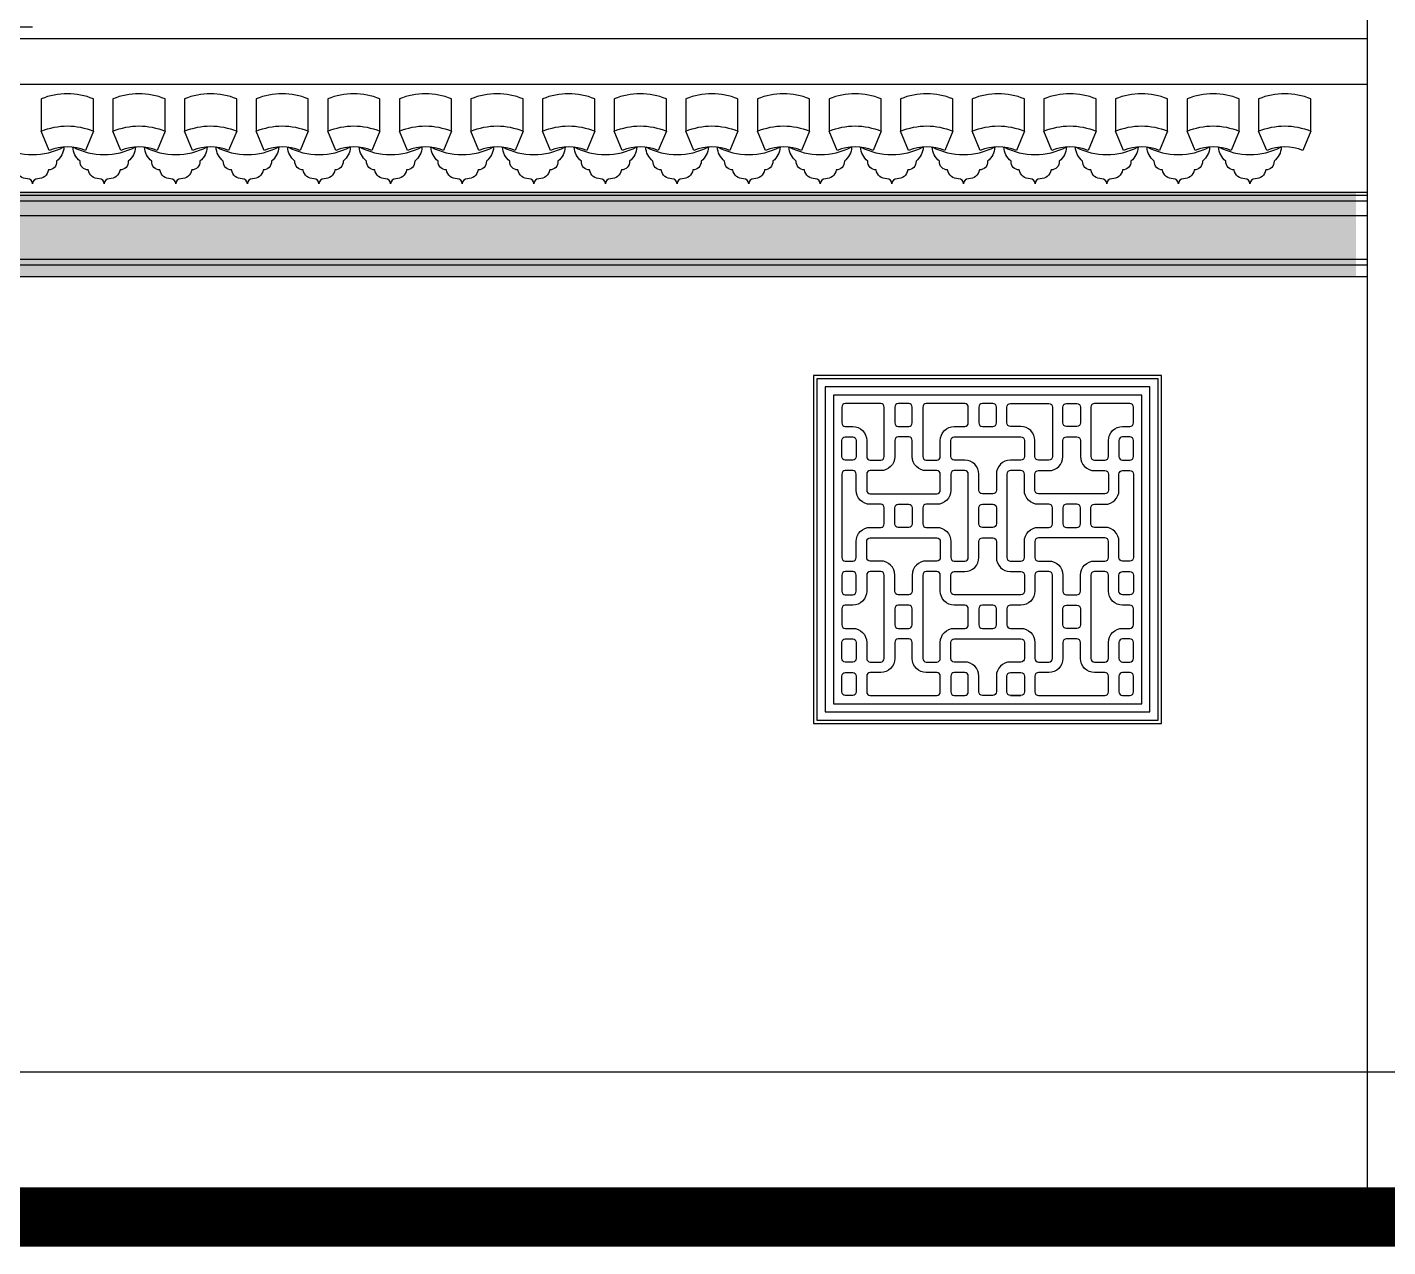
# Model space of a CAD drawing. Extents: x 296441 to 853063, y 459050 to 1117990.
# Drawn here: x 599037 to 603729, y 994760 to 998963 of the extents above; entities that cross this region are included whole.
import ezdxf

# ---------------------------------------------------------------- set-up
doc = ezdxf.new("R2010")
doc.units = 0
doc.header["$LTSCALE"] = 1000
for name, pattern in [('CENTER2', [28.575, 19.05, -3.175, 3.175, -3.175]), ('E4-ELEV-N$0$DASH', [0.35, 0.25, -0.1]), ('E4-ELEV-N$0$HIDDEN2', [4.7625, 3.175, -1.5875])]:
    doc.linetypes.add(name, pattern=pattern)
for name, color, linetype in [('17-ELEV$0$G-XREF', 2, 'Continuous'), ('E4-ELEV-N$0$A-ELEV-HDDN', 161, 'E4-ELEV-N$0$HIDDEN2'), ('E4-ELEV-N$0$A-ELEV-HEVY', 2, 'Continuous'), ('E4-ELEV-N$0$A-ELEV-MEDM', 4, 'Continuous'), ('E4-ELEV-N$0$A-ELEV-MEDM-HEVY', 2, 'Continuous'), ('E4-ELEV-N$0$A-ELEV-THIN', 144, 'Continuous'), ('E4-ELEV-N$0$A-ELEV-WIND', 147, 'Continuous'), ('E4-ELEV-N$0$B-ELEV-N-RF3$0$A-ELEV-MEDM', 4, 'Continuous'), ('E4-ELEV-N$0$mt2-E$0$A-ELEV-OTLN', 1, 'Continuous'), ('G-GRID', 8, 'CENTER2'), ('G-XREF', 2, 'Continuous'), ('WALL-TYPE-D-2$0$A-ELEV-MEDM-HEVY', 2, 'Continuous'), ('ZT1_通用--填充---PM、LM、DY、JD', 8, 'Continuous')]:
    doc.layers.add(name, color=color, linetype=linetype)

# ---------------------------------------------------------------- blocks, each defined once
blk = doc.blocks.new('mt2-E')
at = {"layer": 'WALL-TYPE-D-2$0$A-ELEV-MEDM-HEVY'}
blk.add_line((-1560, -50, -0.1), (-1560, 4110, -0.1), dxfattribs=at)
blk = doc.blocks.new('E4-ELEV-N$0$mt2-E')
at = {"xscale": -1}
blk.add_blockref('mt2-E', (0, 0), dxfattribs=at)
blk = doc.blocks.new('E4-ELEV-N$0$dsgggfgh')
at = {"layer": 'E4-ELEV-N$0$A-ELEV-HEVY'}
for p, q in [((-446.7, 860), (-50, 860)), ((-446.7, 820), (-50, 820)), ((-446.7, 662.8), (-50, 662.8)), ((-446.7, 290), (70, 290)), ((-446.7, 0), (10, 0))]:
    blk.add_line(p, q, dxfattribs=at)
blk.add_lwpolyline([(70, 290), (210, 290), (210, 415), (242.3, 398.2), (248.1, 320), (253.1, 320), (253.1, 403.9), (276, 448), (215.8, 480.1), (220.2, 488.4), (166.8, 516.1), (171.6, 525.2), (118.3, 552.9), (123, 562), (69.5, 589.3), (74, 598), (-50, 663), (-50, 820), (-30, 820), (-30, 860), (-50, 860)], dxfattribs=at)
blk.add_lwpolyline([(0, 290), (70, 290), (70, 280, -0.414214), (50, 260), (50, 210), (40, 210), (40, 60), (30, 60, -0.414214), (10, 40), (10, 0), (0, 0)], format="xyb", dxfattribs=at)
at = {"layer": 'E4-ELEV-N$0$A-ELEV-MEDM'}
blk.add_line((-446.7, 60), (40, 60), dxfattribs=at)
at = {"layer": 'E4-ELEV-N$0$A-ELEV-THIN'}
for p, q in [((-446.7, 280), (70, 280)), ((-446.7, 260), (50, 260)), ((-446.7, 210), (50, 210)), ((-446.7, 40), (10, 40))]:
    blk.add_line(p, q, dxfattribs=at)
blk = doc.blocks.new('E4-ELEV-N$0$B-ELEV-N-RF3$0$ghsdffgsdlkgsdgsdf')
at = {"layer": 'E4-ELEV-N$0$B-ELEV-N-RF3$0$A-ELEV-MEDM', "color": 0}
blk.add_lwpolyline([(0, 0, -0.408684), (17.7, 18, 0.371092), (54.8, 48.2, 0.424354), (83.1, 78.2, 0.213335), (108, 127.6, -0.244572), (-108, 127.6, 0.213335), (-83.1, 78.2, 0.424354), (-54.8, 48.2, 0.371092), (-17.7, 18, -0.408684), (0, 0)], format="xyb", dxfattribs=at)
blk = doc.blocks.new('E4-ELEV-N$0$rty567848846')
at = {"layer": 'E4-ELEV-N$0$A-ELEV-HDDN', "linetype": 'E4-ELEV-N$0$DASH', "ltscale": 10}
blk.add_lwpolyline([(45691.7, 128470.2), (46741.7, 128470.2), (46741.7, 129520.2), (45691.7, 129520.2)], close=True, dxfattribs=at)
at = {"layer": 'E4-ELEV-N$0$A-ELEV-MEDM'}
for points in [[(45701.7, 128480.2), (46731.7, 128480.2), (46731.7, 129510.2), (45701.7, 129510.2)], [(45726.7, 128505.2), (46706.7, 128505.2), (46706.7, 129485.2), (45726.7, 129485.2)], [(45751.7, 128530.2), (46681.7, 128530.2), (46681.7, 129460.2), (45751.7, 129460.2)]]:
    blk.add_lwpolyline(points, close=True, dxfattribs=at)
at = {"layer": 'E4-ELEV-N$0$A-ELEV-MEDM-HEVY'}
blk.add_lwpolyline([(45751.7, 128530.2), (46681.7, 128530.2), (46681.7, 129460.2), (45751.7, 129460.2)], close=True, dxfattribs=at)
at = {"layer": 'E4-ELEV-N$0$A-ELEV-WIND', "ltscale": 0.01}
for points in [[(45787.3, 129366.2), (45809.7, 129366.2, -0.414214), (45852, 129323.9), (45852, 129275.3, 0.414214), (45862.6, 129264.7), (45894.3, 129264.7, 0.414214), (45904.9, 129275.3), (45904.9, 129424.6, 0.414214), (45894.3, 129435.2), (45787.3, 129435.2, 0.414214), (45776.7, 129424.6), (45776.7, 129376.8, 0.414214)], [(45978.9, 129435.2), (45947.2, 129435.2, 0.414214), (45936.6, 129424.6), (45936.6, 129376.8, 0.414214), (45947.2, 129366.2), (45978.9, 129366.2, 0.414214), (45989.4, 129376.8), (45989.4, 129424.6, 0.414214)], [(46031.7, 129435.2, 0.414214), (46021.2, 129424.6), (46021.2, 129275.3, 0.414214), (46031.7, 129264.7), (46063.4, 129264.7, 0.414214), (46074, 129275.3), (46074, 129323.9, -0.414214), (46116.3, 129366.2), (46148, 129366.2, 0.414214), (46158.6, 129376.8), (46158.6, 129424.6, 0.414214), (46148, 129435.2)], [(46232.6, 129366.2, 0.414214), (46243.2, 129376.8), (46243.2, 129424.6, 0.414214), (46232.6, 129435.2), (46216.7, 129435.2), (46200.9, 129435.2, 0.414214), (46190.3, 129424.6), (46190.3, 129376.8, 0.414214), (46200.9, 129366.2), (46216.7, 129366.2)], [(46401.7, 129435.2, -0.414214), (46412.3, 129424.6), (46412.3, 129275.3, -0.414214), (46401.7, 129264.7), (46370, 129264.7, -0.414214), (46359.4, 129275.3), (46359.4, 129323.9, 0.414214), (46317.2, 129366.2), (46285.4, 129366.2, -0.414214), (46274.9, 129376.8), (46274.9, 129424.6, -0.414214), (46285.4, 129435.2)], [(46454.6, 129435.2), (46486.3, 129435.2, -0.414214), (46496.9, 129424.6), (46496.9, 129376.8, -0.414214), (46486.3, 129366.2), (46454.6, 129366.2, -0.414214), (46444, 129376.8), (46444, 129424.6, -0.414214)], [(46646.2, 129366.2, 0.414214), (46656.7, 129376.8), (46656.7, 129424.6, 0.414214), (46646.2, 129435.2), (46539.2, 129435.2, 0.414214), (46528.6, 129424.6), (46528.6, 129275.3, 0.414214), (46539.2, 129264.7), (46570.9, 129264.7, 0.414214), (46581.4, 129275.3), (46581.4, 129323.9, -0.414214), (46623.7, 129366.2)], [(45787.3, 129334.5), (45809.7, 129334.5, -0.414214), (45820.3, 129323.9), (45820.3, 129275.3, -0.414214), (45809.7, 129264.7), (45787.3, 129264.7, -0.414214), (45776.7, 129275.3), (45776.7, 129323.9, -0.414214)], [(46285.4, 129264.7, 0.414214), (46243.2, 129222.4), (46243.2, 129173.8, -0.414214), (46232.6, 129163.2), (46216.7, 129163.2), (46200.9, 129163.2, -0.414214), (46190.3, 129173.8), (46190.3, 129222.4, 0.414214), (46148, 129264.7), (46116.3, 129264.7, -0.414214), (46105.7, 129275.3), (46105.7, 129323.9, -0.414214), (46116.3, 129334.5), (46216.7, 129334.5), (46317.2, 129334.5, -0.414214), (46327.7, 129323.9), (46327.7, 129275.3, -0.414214), (46317.2, 129264.7)], [(46021.2, 129121), (46021.2, 129072.3, 0.414214), (46031.7, 129061.8), (46063.4, 129061.8, -0.414214), (46105.7, 129019.5), (46105.7, 128970.8, 0.414214), (46116.3, 128960.3), (46148, 128960.3, 0.414214), (46158.6, 128970.8), (46158.6, 129222.4, 0.414214), (46148, 129233), (46116.3, 129233, 0.414214), (46105.7, 129222.4), (46105.7, 129173.8, -0.414214), (46063.4, 129131.5), (46031.7, 129131.5, 0.414214)], [(46274.9, 128970.8, 0.414214), (46285.4, 128960.3), (46317.2, 128960.3, 0.414214), (46327.7, 128970.8), (46327.7, 129019.5, -0.414214), (46370, 129061.8), (46401.7, 129061.8, 0.414214), (46412.3, 129072.3), (46412.3, 129121, 0.414214), (46401.7, 129131.5), (46370, 129131.5, -0.414214), (46327.7, 129173.8), (46327.7, 129222.4, 0.414214), (46317.2, 129233), (46285.4, 129233, 0.414214), (46274.9, 129222.4)], [(45947.2, 129061.8, -0.414214), (45936.6, 129072.3), (45936.6, 129121, -0.414214), (45947.2, 129131.5), (45978.9, 129131.5, -0.414214), (45989.4, 129121), (45989.4, 129072.3, -0.414214), (45978.9, 129061.8)], [(46486.3, 129061.8, 0.414214), (46496.9, 129072.3), (46496.9, 129121, 0.414214), (46486.3, 129131.5), (46454.6, 129131.5, 0.414214), (46444, 129121), (46444, 129072.3, 0.414214), (46454.6, 129061.8)], [(45978.9, 128858.8), (45947.2, 128858.8, -0.414214), (45936.6, 128869.4), (45936.6, 128918, 0.414214), (45894.3, 128960.3), (45862.6, 128960.3, -0.414214), (45852, 128970.8), (45852, 129019.5, -0.414214), (45862.6, 129030), (46063.4, 129030, -0.414214), (46074, 129019.5), (46074, 128970.8, -0.414214), (46063.4, 128960.3), (46031.7, 128960.3, 0.414214), (45989.4, 128918), (45989.4, 128869.4, -0.414214)], [(46454.6, 128858.8), (46486.3, 128858.8, 0.414214), (46496.9, 128869.4), (46496.9, 128918, -0.414214), (46539.2, 128960.3), (46570.9, 128960.3, 0.414214), (46581.4, 128970.8), (46581.4, 129019.5, 0.414214), (46570.9, 129030), (46370, 129030, 0.414214), (46359.4, 129019.5), (46359.4, 128970.8, 0.414214), (46370, 128960.3), (46401.7, 128960.3, -0.414214), (46444, 128918), (46444, 128869.4, 0.414214)], [(45787.3, 128827.1, 0.414214), (45776.7, 128816.5), (45776.7, 128767.9, 0.414214), (45787.3, 128757.3), (45809.7, 128757.3, -0.414214), (45852, 128715), (45852, 128666.4, 0.414214), (45862.6, 128655.8), (45894.3, 128655.8, 0.414214), (45904.9, 128666.4), (45904.9, 128918, 0.414214), (45894.3, 128928.6), (45862.6, 128928.6, 0.414214), (45852, 128918), (45852, 128869.4, -0.414214), (45809.7, 128827.1)], [(45776.7, 128918), (45776.7, 128869.4, 0.414214), (45787.3, 128858.8), (45809.7, 128858.8, 0.414214), (45820.3, 128869.4), (45820.3, 128918, 0.414214), (45809.7, 128928.6), (45787.3, 128928.6, 0.414214)], [(46021.2, 128918), (46021.2, 128666.4, 0.414214), (46031.7, 128655.8), (46063.4, 128655.8, 0.414214), (46074, 128666.4), (46074, 128715, -0.414214), (46116.3, 128757.3), (46148, 128757.3, 0.414214), (46158.6, 128767.9), (46158.6, 128816.5, 0.414214), (46148, 128827.1), (46116.3, 128827.1, -0.414214), (46074, 128869.4), (46074, 128918, 0.414214), (46063.4, 128928.6), (46031.7, 128928.6, 0.414214)], [(46359.4, 128666.4, 0.414214), (46370, 128655.8), (46401.7, 128655.8, 0.414214), (46412.3, 128666.4), (46412.3, 128918, 0.414214), (46401.7, 128928.6), (46370, 128928.6, 0.414214), (46359.4, 128918), (46359.4, 128869.4, -0.414214), (46317.2, 128827.1), (46285.4, 128827.1, 0.414214), (46274.9, 128816.5), (46274.9, 128767.9, 0.414214), (46285.4, 128757.3), (46317.2, 128757.3, -0.414214), (46359.4, 128715)], [(46528.6, 128666.4, 0.414214), (46539.2, 128655.8), (46570.9, 128655.8, 0.414214), (46581.4, 128666.4), (46581.4, 128715, -0.414214), (46623.7, 128757.3), (46646.2, 128757.3, 0.414214), (46656.7, 128767.9), (46656.7, 128816.5, 0.414214), (46646.2, 128827.1), (46623.7, 128827.1, -0.414214), (46581.4, 128869.4), (46581.4, 128918, 0.414214), (46570.9, 128928.6), (46539.2, 128928.6, 0.414214), (46528.6, 128918)], [(46646.2, 128858.8), (46623.7, 128858.8, -0.414214), (46613.2, 128869.4), (46613.2, 128918, -0.414214), (46623.7, 128928.6), (46646.2, 128928.6, -0.414214), (46656.7, 128918), (46656.7, 128869.4, -0.414214)], [(45978.9, 128757.3, 0.414214), (45989.4, 128767.9), (45989.4, 128816.5, 0.414214), (45978.9, 128827.1), (45947.2, 128827.1, 0.414214), (45936.6, 128816.5), (45936.6, 128767.9, 0.414214), (45947.2, 128757.3)], [(46454.6, 128757.3, -0.414214), (46444, 128767.9), (46444, 128816.5, -0.414214), (46454.6, 128827.1), (46486.3, 128827.1, -0.414214), (46496.9, 128816.5), (46496.9, 128767.9, -0.414214), (46486.3, 128757.3)], [(45776.7, 128715, -0.414214), (45787.3, 128725.6), (45809.7, 128725.6, -0.414214), (45820.3, 128715), (45820.3, 128666.4, -0.414214), (45809.7, 128655.8), (45787.3, 128655.8, -0.414214), (45776.7, 128666.4)], [(45989.4, 128666.4), (45989.4, 128715, 0.414214), (45978.9, 128725.6), (45947.2, 128725.6, 0.414214), (45936.6, 128715), (45936.6, 128666.4, -0.414214), (45894.3, 128624.1), (45862.6, 128624.1, 0.414214), (45852, 128613.5), (45852, 128565.7, 0.414214), (45862.6, 128555.2), (46063.4, 128555.2, 0.414214), (46074, 128565.7), (46074, 128613.5, 0.414214), (46063.4, 128624.1), (46031.7, 128624.1, -0.414214)], [(46243.2, 128565.7, -0.414214), (46232.6, 128555.2), (46216.7, 128555.2), (46200.9, 128555.2, -0.414214), (46190.3, 128565.7), (46190.3, 128613.5, 0.414214), (46148, 128655.8), (46116.3, 128655.8, -0.414214), (46105.7, 128666.4), (46105.7, 128715, -0.414214), (46116.3, 128725.6), (46216.7, 128725.6), (46317.2, 128725.6, -0.414214), (46327.7, 128715), (46327.7, 128666.4, -0.414214), (46317.2, 128655.8), (46285.4, 128655.8, 0.414214), (46243.2, 128613.5)], [(46496.9, 128715, 0.414214), (46486.3, 128725.6), (46454.6, 128725.6, 0.414214), (46444, 128715), (46444, 128666.4, -0.414214), (46401.7, 128624.1), (46370, 128624.1, 0.414214), (46359.4, 128613.5), (46359.4, 128565.7, 0.414214), (46370, 128555.2), (46570.9, 128555.2, 0.414214), (46581.4, 128565.7), (46581.4, 128613.5, 0.414214), (46570.9, 128624.1), (46539.2, 128624.1, -0.414214), (46496.9, 128666.4)], [(46646.2, 128655.8, 0.414214), (46656.7, 128666.4), (46656.7, 128715, 0.414214), (46646.2, 128725.6), (46623.7, 128725.6, 0.414214), (46613.2, 128715), (46613.2, 128666.4, 0.414214), (46623.7, 128655.8)], [(45809.7, 128555.2), (45787.3, 128555.2, -0.414214), (45776.7, 128565.7), (45776.7, 128613.5, -0.414214), (45787.3, 128624.1), (45809.7, 128624.1, -0.414214), (45820.3, 128613.5), (45820.3, 128565.7, -0.414214)], [(46105.7, 128565.7, 0.414214), (46116.3, 128555.2), (46148, 128555.2, 0.414214), (46158.6, 128565.7), (46158.6, 128613.5, 0.414214), (46148, 128624.1), (46116.3, 128624.1, 0.414214), (46105.7, 128613.5)], [(46327.7, 128565.7, -0.414214), (46317.2, 128555.2), (46285.4, 128555.2, -0.414214), (46274.9, 128565.7), (46274.9, 128613.5, -0.414214), (46285.4, 128624.1), (46317.2, 128624.1, -0.414214), (46327.7, 128613.5)]]:
    blk.add_lwpolyline(points, format="xyb", close=True, dxfattribs=at)
for points in [[(45852, 129222.4), (45852, 129173.8, 0.414214), (45862.6, 129163.2), (46063.4, 129163.2, 0.414214), (46074, 129173.8), (46074, 129222.4, 0.414214), (46063.4, 129233), (46031.7, 129233, -0.414214), (45989.4, 129275.3), (45989.4, 129323.9, 0.414214), (45978.9, 129334.5), (45947.2, 129334.5, 0.414214), (45936.6, 129323.9), (45936.6, 129275.3, -0.414214), (45894.3, 129233), (45862.6, 129233, 0.414214), (45852, 129222.4)], [(46581.4, 129222.4), (46581.4, 129173.8, -0.414214), (46570.9, 129163.2), (46370, 129163.2, -0.414214), (46359.4, 129173.8), (46359.4, 129222.4, -0.414214), (46370, 129233), (46401.7, 129233, 0.414214), (46444, 129275.3), (46444, 129323.9, -0.414214), (46454.6, 129334.5), (46486.3, 129334.5, -0.414214), (46496.9, 129323.9), (46496.9, 129275.3, 0.414214), (46539.2, 129233), (46570.9, 129233, -0.414214), (46581.4, 129222.4)], [(46646.2, 129264.7, 0.414214), (46656.7, 129275.3), (46656.7, 129323.9, 0.414214), (46646.2, 129334.5), (46623.7, 129334.5, 0.414214), (46613.2, 129323.9), (46613.2, 129275.3, 0.414214), (46623.7, 129264.7), (46646.2, 129264.7)], [(45820.3, 128970.8), (45820.3, 129019.5, -0.414214), (45862.6, 129061.8), (45894.3, 129061.8, 0.414214), (45904.9, 129072.3), (45904.9, 129121, 0.414214), (45894.3, 129131.5), (45862.6, 129131.5, -0.414214), (45820.3, 129173.8), (45820.3, 129222.4, 0.414214), (45809.7, 129233), (45787.3, 129233, 0.414214), (45776.7, 129222.4), (45776.7, 128970.8, 0.414214), (45787.3, 128960.3), (45809.7, 128960.3, 0.414214), (45820.3, 128970.8)], [(46613.2, 128970.8), (46613.2, 129019.5, 0.414214), (46570.9, 129061.8), (46539.2, 129061.8, -0.414214), (46528.6, 129072.3), (46528.6, 129121, -0.414214), (46539.2, 129131.5), (46570.9, 129131.5, 0.414214), (46613.2, 129173.8), (46613.2, 129222.4, -0.414214), (46623.7, 129233), (46646.2, 129233, -0.414214), (46656.7, 129222.4), (46656.7, 128970.8, -0.414214), (46646.2, 128960.3), (46623.7, 128960.3, -0.414214), (46613.2, 128970.8)], [(46216.7, 129131.5), (46232.6, 129131.5, -0.414214), (46243.2, 129121), (46243.2, 129072.3, -0.414214), (46232.6, 129061.8), (46216.7, 129061.8), (46200.9, 129061.8, -0.414214), (46190.3, 129072.3), (46190.3, 129121, -0.414214), (46200.9, 129131.5), (46216.7, 129131.5)], [(46216.7, 128858.8), (46116.3, 128858.8, -0.414214), (46105.7, 128869.4), (46105.7, 128918, -0.414214), (46116.3, 128928.6), (46148, 128928.6, 0.414214), (46190.3, 128970.8), (46190.3, 129019.5, -0.414214), (46200.9, 129030), (46216.7, 129030), (46232.6, 129030, -0.414214), (46243.2, 129019.5), (46243.2, 128970.8, 0.414214), (46285.4, 128928.6), (46317.2, 128928.6, -0.414214), (46327.7, 128918), (46327.7, 128869.4, -0.414214), (46317.2, 128858.8), (46216.7, 128858.8)], [(46216.7, 128757.3), (46232.6, 128757.3, 0.414214), (46243.2, 128767.9), (46243.2, 128816.5, 0.414214), (46232.6, 128827.1), (46216.7, 128827.1), (46200.9, 128827.1, 0.414214), (46190.3, 128816.5), (46190.3, 128767.9, 0.414214), (46200.9, 128757.3), (46216.7, 128757.3)], [(46647.4, 128624.1), (46623.7, 128624.1, 0.414214), (46613.2, 128613.5), (46613.2, 128565.7, 0.414214), (46623.7, 128555.2), (46646.2, 128555.2, 0.414214), (46656.7, 128565.7), (46656.7, 128613.5, 0.414214), (46646.2, 128624.1)]]:
    blk.add_lwpolyline(points, format="xyb", dxfattribs=at)
at = {"layer": 'E4-ELEV-N$0$A-ELEV-WIND'}
for points in [[(46116.3, 128555.2), (46148, 128555.2)], [(46285.4, 128555.2), (46317.2, 128555.2)], [(46623.7, 128555.2), (46646.2, 128555.2)]]:
    blk.add_lwpolyline(points, dxfattribs=at)
blk = doc.blocks.new('E4-ELEV-N')
at = {"layer": 'ZT1_通用--填充---PM、LM、DY、JD', "ltscale": 1000}
h = blk.add_hatch(dxfattribs=at)
h.set_pattern_fill('混凝土', color=256, scale=20)
h.set_pattern_definition([(50, (-9750, 2740), (143.452, -12.5504), [15, -165]), (355, (-9750, 2740), (-27.7503, 150.4384), [12, -132]), (100.4514, (-9738.05, 2738.95), (115.702, 137.888), [12.748, -140.2284]), (46.184, (-9750, 2780), (213.448, -33.104), [22.5, -247.5]), (96.6356, (-9732.21, 2777.24), (186.9325, 194.824), [19.122, -210.343]), (351.184, (-9750, 2780), (186.932, 194.824), [18, -198]), (21, (-9730, 2770), (119.3814, -80.5238), [15, -165]), (326, (-9730, 2770), (48.663, 145.03), [12, -132]), (71.4514, (-9720.05, 2763.29), (168.0445, 64.506), [12.748, -140.2284]), (37.5, (-9750, 2740), (2.43197, 66.57877), [0, -130.4, 0, -134, 0, -132.5]), (7.5, (-9750, 2740), (52.6139, 78.8823), [0, -76.4, 0, -127.4, 0, -50.5]), (327.5, (-9794.6, 2740), (106.7645, -4.511), [0, -50, 0, -156, 0, -207]), (317.5, (-9814.6, 2740), (116.6372, 20.021), [0, -65, 0, -103.6, 0, -147])])
h.paths.add_polyline_path([(-4730, 2740), (-4730, 3030), (-9750, 3030), (-9750, 2740)])
at = {"layer": 'E4-ELEV-N$0$A-ELEV-HEVY'}
for p, q in [((-4690, 3560), (-9293.3, 3560)), ((-4690, 3402.8), (-9293.3, 3402.8)), ((-4690, 3030), (-9293.3, 3030)), ((-4690, 2740), (-9293.3, 2740))]:
    blk.add_line(p, q, dxfattribs=at)
at = {"layer": 'E4-ELEV-N$0$A-ELEV-MEDM'}
blk.add_line((-4690, 2800), (-9293.3, 2800), dxfattribs=at)
at = {"layer": 'E4-ELEV-N$0$A-ELEV-THIN'}
for p, q in [((-4690, 3020), (-9293.3, 3020)), ((-4690, 3000), (-9293.3, 3000)), ((-4690, 2950), (-9293.3, 2950)), ((-4690, 2780), (-9293.3, 2780))]:
    blk.add_line(p, q, dxfattribs=at)
for points in [[(-9083.2, 3241.7), (-9083.2, 3352.8, 0.2), (-9263.2, 3352.8), (-9263.2, 3241.7)], [(-8836.2, 3241.7), (-8836.2, 3352.8, 0.2), (-9016.2, 3352.8), (-9016.2, 3241.7)], [(-8589.3, 3241.7), (-8589.3, 3352.8, 0.2), (-8769.3, 3352.8), (-8769.3, 3241.7)], [(-8342.4, 3241.7), (-8342.4, 3352.8, 0.2), (-8522.4, 3352.8), (-8522.4, 3241.7)], [(-8095.5, 3241.7), (-8095.5, 3352.8, 0.2), (-8275.5, 3352.8), (-8275.5, 3241.7)], [(-7848.4, 3241.7), (-7848.4, 3352.8, 0.2), (-8028.4, 3352.8), (-8028.4, 3241.7)], [(-7601.5, 3241.7), (-7601.5, 3352.8, 0.2), (-7781.5, 3352.8), (-7781.5, 3241.7)], [(-7354.6, 3241.7), (-7354.6, 3352.8, 0.2), (-7534.6, 3352.8), (-7534.6, 3241.7)], [(-7107.7, 3241.7), (-7107.7, 3352.8, 0.2), (-7287.7, 3352.8), (-7287.7, 3241.7)], [(-6860.8, 3241.7), (-6860.8, 3352.8, 0.2), (-7040.8, 3352.8), (-7040.8, 3241.7)], [(-6613.7, 3241.7), (-6613.7, 3352.8, 0.2), (-6793.7, 3352.8), (-6793.7, 3241.7)], [(-6366.8, 3241.7), (-6366.8, 3352.8, 0.2), (-6546.8, 3352.8), (-6546.8, 3241.7)], [(-6119.9, 3241.7), (-6119.9, 3352.8, 0.2), (-6299.9, 3352.8), (-6299.9, 3241.7)], [(-5873, 3241.7), (-5873, 3352.8, 0.2), (-6053, 3352.8), (-6053, 3241.7)], [(-5626, 3241.7), (-5626, 3352.8, 0.2), (-5806, 3352.8), (-5806, 3241.7)], [(-5379.1, 3241.7), (-5379.1, 3352.8, 0.2), (-5559.1, 3352.8), (-5559.1, 3241.7)], [(-5132.2, 3241.7), (-5132.2, 3352.8, 0.2), (-5312.2, 3352.8), (-5312.2, 3241.7)], [(-4885.3, 3241.7), (-4885.3, 3352.8, 0.2), (-5065.3, 3352.8), (-5065.3, 3241.7)], [(-9110.9, 3175.2, 0.2), (-9235.5, 3175.2), (-9263.2, 3241.7, -0.2), (-9083.2, 3241.7), (-9110.9, 3175.2)], [(-8863.9, 3175.2, 0.2), (-8988.5, 3175.2), (-9016.2, 3241.7, -0.2), (-8836.2, 3241.7), (-8863.9, 3175.2)], [(-8617, 3175.2, 0.2), (-8741.6, 3175.2), (-8769.3, 3241.7, -0.2), (-8589.3, 3241.7), (-8617, 3175.2)], [(-8370.1, 3175.2, 0.2), (-8494.7, 3175.2), (-8522.4, 3241.7, -0.2), (-8342.4, 3241.7), (-8370.1, 3175.2)], [(-8123.2, 3175.2, 0.2), (-8247.8, 3175.2), (-8275.5, 3241.7, -0.2), (-8095.5, 3241.7), (-8123.2, 3175.2)], [(-7876.1, 3175.2, 0.2), (-8000.8, 3175.2), (-8028.4, 3241.7, -0.2), (-7848.4, 3241.7), (-7876.1, 3175.2)], [(-7629.2, 3175.2, 0.2), (-7753.8, 3175.2), (-7781.5, 3241.7, -0.2), (-7601.5, 3241.7), (-7629.2, 3175.2)], [(-7382.3, 3175.2, 0.2), (-7506.9, 3175.2), (-7534.6, 3241.7, -0.2), (-7354.6, 3241.7), (-7382.3, 3175.2)], [(-7135.4, 3175.2, 0.2), (-7260, 3175.2), (-7287.7, 3241.7, -0.2), (-7107.7, 3241.7), (-7135.4, 3175.2)], [(-6888.5, 3175.2, 0.2), (-7013.1, 3175.2), (-7040.8, 3241.7, -0.2), (-6860.8, 3241.7), (-6888.5, 3175.2)], [(-6641.4, 3175.2, 0.2), (-6766, 3175.2), (-6793.7, 3241.7, -0.2), (-6613.7, 3241.7), (-6641.4, 3175.2)], [(-6394.5, 3175.2, 0.2), (-6519.1, 3175.2), (-6546.8, 3241.7, -0.2), (-6366.8, 3241.7), (-6394.5, 3175.2)], [(-6147.6, 3175.2, 0.2), (-6272.2, 3175.2), (-6299.9, 3241.7, -0.2), (-6119.9, 3241.7), (-6147.6, 3175.2)], [(-5900.7, 3175.2, 0.2), (-6025.3, 3175.2), (-6053, 3241.7, -0.2), (-5873, 3241.7), (-5900.7, 3175.2)], [(-5653.7, 3175.2, 0.2), (-5778.4, 3175.2), (-5806, 3241.7, -0.2), (-5626, 3241.7), (-5653.7, 3175.2)], [(-5406.8, 3175.2, 0.2), (-5531.4, 3175.2), (-5559.1, 3241.7, -0.2), (-5379.1, 3241.7), (-5406.8, 3175.2)], [(-5159.9, 3175.2, 0.2), (-5284.5, 3175.2), (-5312.2, 3241.7, -0.2), (-5132.2, 3241.7), (-5159.9, 3175.2)], [(-4913, 3175.2, 0.2), (-5037.6, 3175.2), (-5065.3, 3241.7, -0.2), (-4885.3, 3241.7), (-4913, 3175.2)]]:
    blk.add_lwpolyline(points, format="xyb", dxfattribs=at)
at = {"layer": 'E4-ELEV-N$0$mt2-E$0$A-ELEV-OTLN'}
blk.add_line((-12600, -400), (3000, -400), dxfattribs=at)
at = {"xscale": -1}
blk.add_blockref('E4-ELEV-N$0$mt2-E', (-3130, -350, 0.1), dxfattribs=at)
at = {"layer": 'E4-ELEV-N$0$A-ELEV-HDDN', "xscale": 1.142857142857143, "yscale": 1.142857142857143, "zscale": 1.142857142857143}
blk.add_blockref('E4-ELEV-N$0$rty567848846', (-58819.1, -145623), dxfattribs=at)
at = {"layer": 'E4-ELEV-N$0$A-ELEV-HEVY', "xscale": -1}
blk.add_blockref('E4-ELEV-N$0$dsgggfgh', (-9740, 2740), dxfattribs=at)
at = {"layer": 'E4-ELEV-N$0$A-ELEV-THIN', "xscale": -1}
for p in [(-9293.2, 3059.8), (-9046.2, 3059.8), (-8799.3, 3059.8), (-8552.4, 3059.8), (-8305.5, 3059.8), (-8058.4, 3059.8), (-7811.5, 3059.8), (-7564.6, 3059.8), (-7317.7, 3059.8), (-7070.8, 3059.8), (-6823.7, 3059.8), (-6576.8, 3059.8), (-6329.9, 3059.8), (-6083, 3059.8), (-5836, 3059.8), (-5589.1, 3059.8), (-5342.2, 3059.8), (-5095.3, 3059.8)]:
    blk.add_blockref('E4-ELEV-N$0$B-ELEV-N-RF3$0$ghsdffgsdlkgsdgsdf', p, dxfattribs=at)

msp = doc.modelspace()

# ---------------------------------------------------------------- linework, layer by layer
at = {"layer": '17-ELEV$0$G-XREF', "color": 1, "const_width": 200}
msp.add_lwpolyline([(663619.3, 994860), (592775.3, 994860)], dxfattribs=at)
at = {"layer": 'G-GRID'}
for p, q in [((591369.1, 995363.1), (665188.8, 995363.1)), ((591369.1, 994963.1), (665188.8, 994963.1))]:
    msp.add_line(p, q, dxfattribs=at)

# ---------------------------------------------------------------- block references
at = {"layer": 'G-XREF'}
msp.add_blockref('E4-ELEV-N', (608349.1, 995363.1), dxfattribs=at)

doc.saveas('drawing.dxf')
